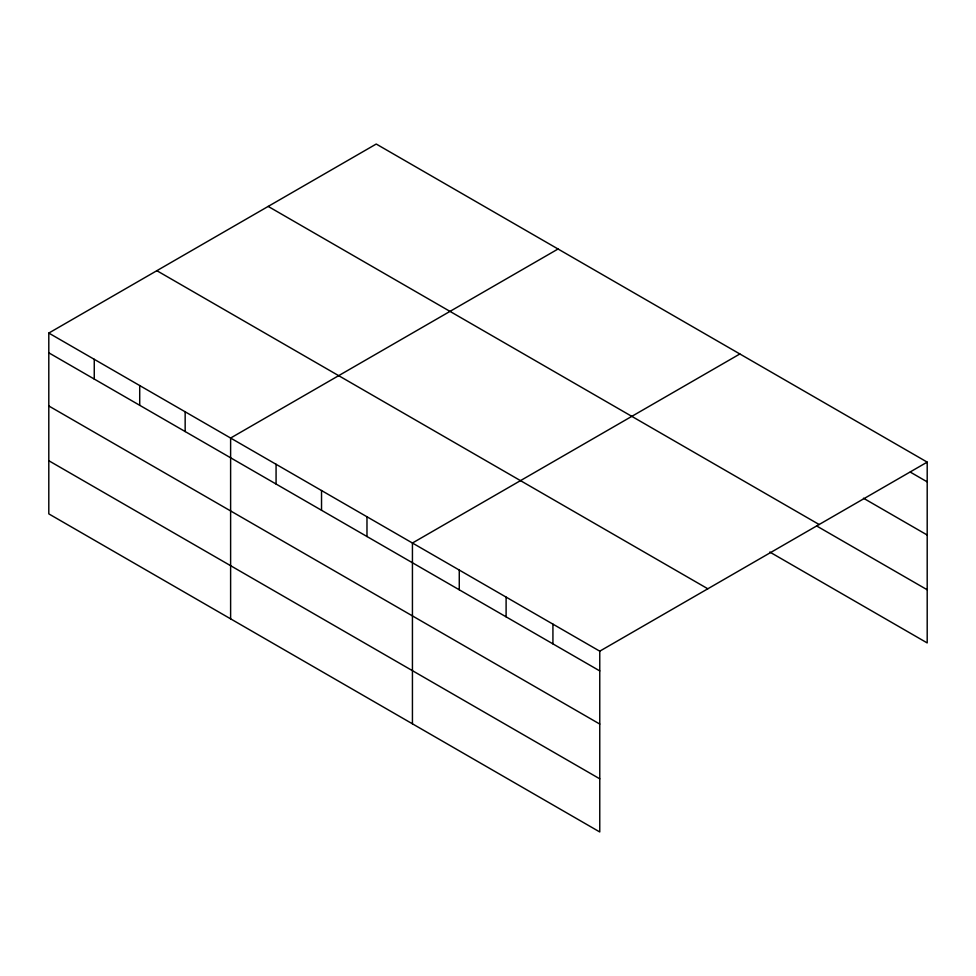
<?xml version="1.0" encoding="UTF-8"?>
<svg xmlns="http://www.w3.org/2000/svg" width="976" height="976" viewBox="0 0 976 976"><rect width="100%" height="100%" fill="white"/><g stroke="black" fill="none" stroke-linecap="round" stroke-linejoin="round"><path stroke-width="1.46" d="M599.764 724.058L599.764 651.175L48.8 333.072L48.8 513.876L599.764 831.967L599.764 724.058L48.8 405.967M769.796 552.05L927.2 642.928L927.2 462.124L376.236 144.033L48.8 333.072M558.052 249.002L230.617 438.041L230.617 618.845M739.869 353.971L412.433 543.022L412.433 723.814M599.764 651.175L927.2 462.124M910.291 472.103L927.2 481.863M863.455 498.211L927.2 535.019M268.18 206.412L819.145 524.515M816.619 525.942L927.2 589.772M156.855 270.694L707.82 588.784M48.8 352.812L599.764 670.915M48.8 460.721L599.764 778.824M552.928 624.128L552.928 643.879M506.105 597.092L506.105 616.832M459.269 570.057L459.269 589.797M366.976 516.78L366.976 536.519M321.531 490.525L321.531 510.277M276.074 464.283L276.074 484.035M185.159 411.799L185.159 431.551M139.714 385.557L139.714 405.308M94.257 359.314L94.257 379.066"/></g></svg>
